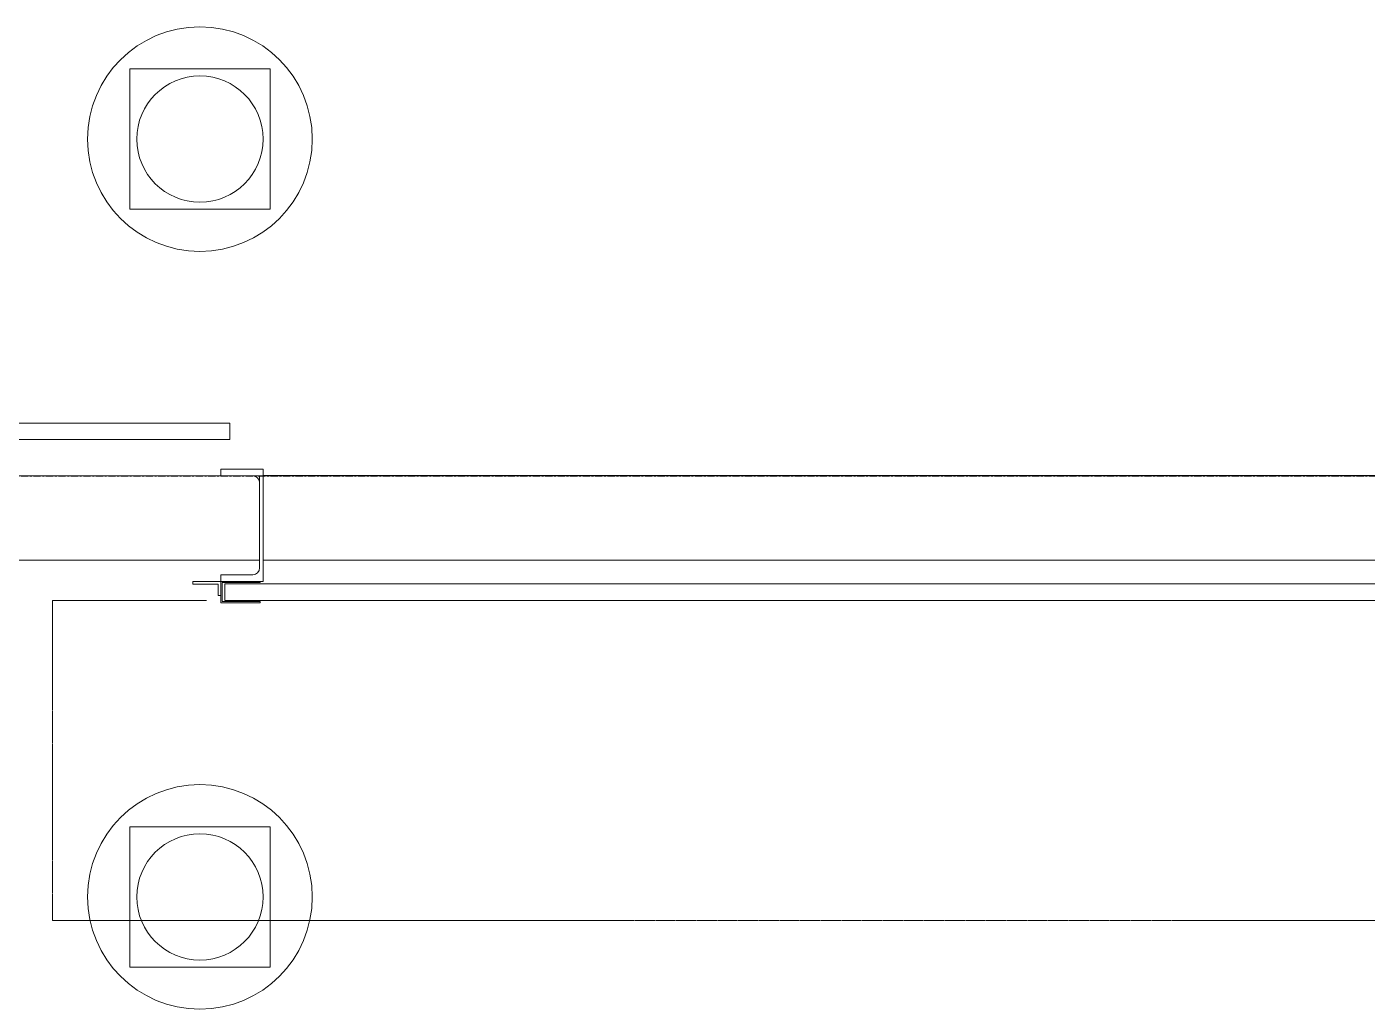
# Model space of a CAD drawing. Header units: millimetres. Extents: x -677815 to 476396, y -125373 to 39000.
# Drawn here: x 200463 to 202850, y -950 to 800 of the extents above; entities that cross this region are included whole.
import ezdxf

# ---------------------------------------------------------------- set-up
doc = ezdxf.new("R2010")
doc.units = ezdxf.units.MM
for name, pattern in [('Xref building Toll$0$_SBA Dash - Tight', [1.6, 1, -0.6]), ('Xref building Toll$0$CENTER', [7, 4, -1, 1, -1]), ('Xref building Toll$0$Grid Line', [22.225, 12.7, -3.175, 3.175, -3.175])]:
    doc.linetypes.add(name, pattern=pattern)
for name, color, linetype, lineweight in [('AM_BOR', 4, 'Continuous', 25), ('Xref building Toll$0$A-DOOR', 31, 'Continuous', 9), ('Xref building Toll$0$A-DOOR-FRAM', 31, 'Continuous', 9), ('Xref building Toll$0$A-FLOR', 192, 'Continuous', 25), ('Xref building Toll$0$A-GENM', 13, 'Continuous', 9), ('Xref building Toll$0$A-WALL', 113, 'Continuous', 9)]:
    doc.layers.add(name, color=color, linetype=linetype, lineweight=lineweight)
doc.layers.add('Xref building Toll$0$S-GRID', color=8, linetype='Continuous')

# ---------------------------------------------------------------- blocks, each defined once
blk = doc.blocks.new('Xref building Toll$0$Toll Grids')
at = {"layer": 'Xref building Toll$0$S-GRID', "linetype": 'Xref building Toll$0$Grid Line'}
blk.add_line((-9195.8, 0), (280997.7, 0), dxfattribs=at)
blk = doc.blocks.new('Xref building Toll$0$_SBA ROLLER LVDoor_C Clip At Side - 6000W x 5000H-1588131-MASTER GROUND FLOOR')
at = {"layer": 'Xref building Toll$0$A-DOOR', "linetype": 'Xref building Toll$0$CENTER'}
blk.add_line((-3300, 75), (-3300, 75), dxfattribs=at)
at = {"layer": 'Xref building Toll$0$A-DOOR'}
for p, q in [((-3000, 87), (-3075, 87)), ((-3075, 87), (-3075, 75)), ((-3075, 75), (-3075, 87)), ((-3075, 87), (-3000, 87)), ((-3075, 87), (-3075, 87)), ((-3075, 75), (-3018, 75)), ((-3018, 75), (-3075, 75)), ((-3075, 75), (-3075, 75)), ((-3000, -113), (-3000, 87)), ((-3000, 87), (-3000, -113)), ((-3000, 87), (-3000, 87)), ((-3006, 63), (-3006, -89)), ((-3006, -89), (-3006, 63)), ((-3075, -113), (-3125, -113)), ((-3125, -113), (-3125, -118)), ((-3125, -118), (-3125, -113)), ((-3125, -113), (-3075, -113)), ((-3125, -113), (-3125, -113)), ((-3125, -118), (-3080, -118)), ((-3080, -118), (-3125, -118)), ((-3125, -118), (-3125, -118)), ((-3080, -118), (-3080, -138)), ((-3080, -138), (-3080, -118)), ((-3080, -118), (-3080, -118)), ((-3018, -101), (-3075, -101)), ((-3075, -101), (-3075, -113)), ((-3075, -113), (-3075, -101)), ((-3075, -101), (-3018, -101)), ((-3075, -101), (-3075, -101)), ((-3075, -113), (-3000, -113)), ((-3000, -113), (-3075, -113)), ((-3075, -113), (-3075, -113)), ((-3075, -138), (-3075, -113)), ((-3075, -113), (-3075, -138)), ((-3075, -113), (-3075, -113)), ((3068, -117), (-3068, -117)), ((-3068, -117), (-3068, -147)), ((3068, -117), (-3068, -117)), ((-3068, -117), (-3068, -147)), ((-3068, -117), (3068, -117)), ((-3068, -117), (-3068, -117)), ((-3068, -117), (-3068, -147)), ((-3000, -113), (-3000, -113)), ((-3080, -138), (-3075, -138)), ((-3075, -138), (-3080, -138)), ((-3080, -138), (-3080, -138)), ((-3075, -138), (-3075, -138)), ((-3068, -147), (3068, -147)), ((-3068, -147), (3068, -147)), ((-3068, -147), (3068, -147)), ((-3068, -147), (-3068, -147))]:
    blk.add_line(p, q, dxfattribs=at)
at = {"layer": 'Xref building Toll$0$A-DOOR', "linetype": 'Xref building Toll$0$_SBA Dash - Tight'}
for p, q in [((-3375, -147), (-3100, -147)), ((-3375, -147), (-3375, -717)), ((-3375, -717), (3375, -717))]:
    blk.add_line(p, q, dxfattribs=at)
at = {"layer": 'Xref building Toll$0$A-DOOR'}
for centre, start, end in [((-3018, 63), 0, 90), ((-3018, 63), 0, 90), ((-3018, -89), 270, 0), ((-3018, -89), 270, 0)]:
    blk.add_arc(centre, 12, start, end, dxfattribs=at)
at = {"layer": 'Xref building Toll$0$A-DOOR-FRAM'}
for p, q in [((-3062, 75), (-3062, 75)), ((3062, 75), (-3062, 75)), ((-3075, -151), (-3075, -113)), ((-3075, -113), (-3005, -113)), ((-3075, -113), (-3075, -113)), ((-3005, -115), (-3073, -115)), ((-3073, -115), (-3073, -149)), ((-3073, -115), (-3073, -115)), ((-3005, -113), (-3005, -115)), ((-3005, -113), (-3005, -113)), ((-3005, -115), (-3005, -115)), ((-3005, -151), (-3075, -151)), ((-3075, -151), (-3075, -151)), ((-3073, -149), (-3005, -149)), ((-3073, -149), (-3073, -149)), ((-3005, -149), (-3005, -151)), ((-3005, -149), (-3005, -149)), ((-3005, -151), (-3005, -151))]:
    blk.add_line(p, q, dxfattribs=at)
at = {"layer": 'Xref building Toll$0$A-DOOR-FRAM', "lineweight": 18}
for p, q in [((-3005, -113), (-3075, -113)), ((-3075, -113), (-3075, -151)), ((-3073, -149), (-3073, -115)), ((-3073, -115), (-3005, -115)), ((-3005, -115), (-3005, -113)), ((-3075, -151), (-3005, -151)), ((-3005, -149), (-3073, -149)), ((-3005, -151), (-3005, -149))]:
    blk.add_line(p, q, dxfattribs=at)
blk = doc.blocks.new('Xref building Toll$0$Removable - Bollard Cast-In - 165 Bollard 1200 high - B2-623364-MASTER GROUND FLOOR')
at = {"layer": 'Xref building Toll$0$A-GENM'}
for p, q in [((121.7, 187.4), (-128.3, 187.4)), ((-128.3, 187.4), (-128.3, -62.6)), ((-128.3, -62.6), (-128.3, 187.4)), ((-128.3, 187.4), (121.7, 187.4)), ((-128.3, 187.4), (-128.3, 187.4)), ((121.7, -62.6), (121.7, 187.4)), ((121.7, 187.4), (121.7, -62.6)), ((121.7, 187.4), (121.7, 187.4)), ((-128.3, -62.6), (121.7, -62.6)), ((121.7, -62.6), (-128.3, -62.6)), ((-128.3, -62.6), (-128.3, -62.6)), ((121.7, -62.6), (121.7, -62.6))]:
    blk.add_line(p, q, dxfattribs=at)
for radius, start, end in [(200, 360, 180), (200, 0, 180), (200, 360, 180), (200, 0, 180), (112.5, 360, 180), (112.5, 0, 180), (200, 180, 360), (200, 180, 360), (200, 180, 360), (200, 180, 360), (112.5, 180, 360), (112.5, 180, 360)]:
    blk.add_arc((-3.3, 62.4), radius, start, end, dxfattribs=at)
blk = doc.blocks.new('Xref building Toll$0$building block 28092016')
at = {"layer": 'Xref building Toll$0$A-FLOR'}
blk.add_line((929433.1, -671499.5), (923433.1, -671499.5), dxfattribs=at)
at = {"layer": 'Xref building Toll$0$A-WALL', "lineweight": 18}
for p, q in [((923374.1, -671405.5), (918405.1, -671405.5)), ((923374.1, -671434.5), (923374.1, -671405.5)), ((918405.1, -671434.5), (923374.1, -671434.5))]:
    blk.add_line(p, q, dxfattribs=at)
at = {"layer": 'Xref building Toll$0$A-WALL'}
for p, q in [((918352.1, -671499.5), (923427.1, -671499.5)), ((923427.1, -671649.5), (923427.1, -671499.5)), ((923427.1, -671649.5), (920984.6, -671649.5)), ((929433.1, -671649.5), (923433.1, -671649.5))]:
    blk.add_line(p, q, dxfattribs=at)
at = {"layer": 'Xref building Toll$0$A-DOOR'}
blk.add_blockref('Xref building Toll$0$_SBA ROLLER LVDoor_C Clip At Side - 6000W x 5000H-1588131-MASTER GROUND FLOOR', (926433.1, -671574.5), dxfattribs=at)
at = {"layer": 'Xref building Toll$0$A-GENM'}
for p in [(923324.1, -670961.9), (923324.1, -672311.9)]:
    blk.add_blockref('Xref building Toll$0$Removable - Bollard Cast-In - 165 Bollard 1200 high - B2-623364-MASTER GROUND FLOOR', p, dxfattribs=at)
blk = doc.blocks.new('Xref building Toll')
for name, p in [('Xref building Toll$0$Toll Grids', (0, 0)), ('Xref building Toll$0$building block 28092016', (-722549.6, 671499.5))]:
    blk.add_blockref(name, p)

msp = doc.modelspace()

# ---------------------------------------------------------------- block references
at = {"layer": 'AM_BOR'}
msp.add_blockref('Xref building Toll', (0, 0), dxfattribs=at)

doc.saveas('drawing.dxf')
